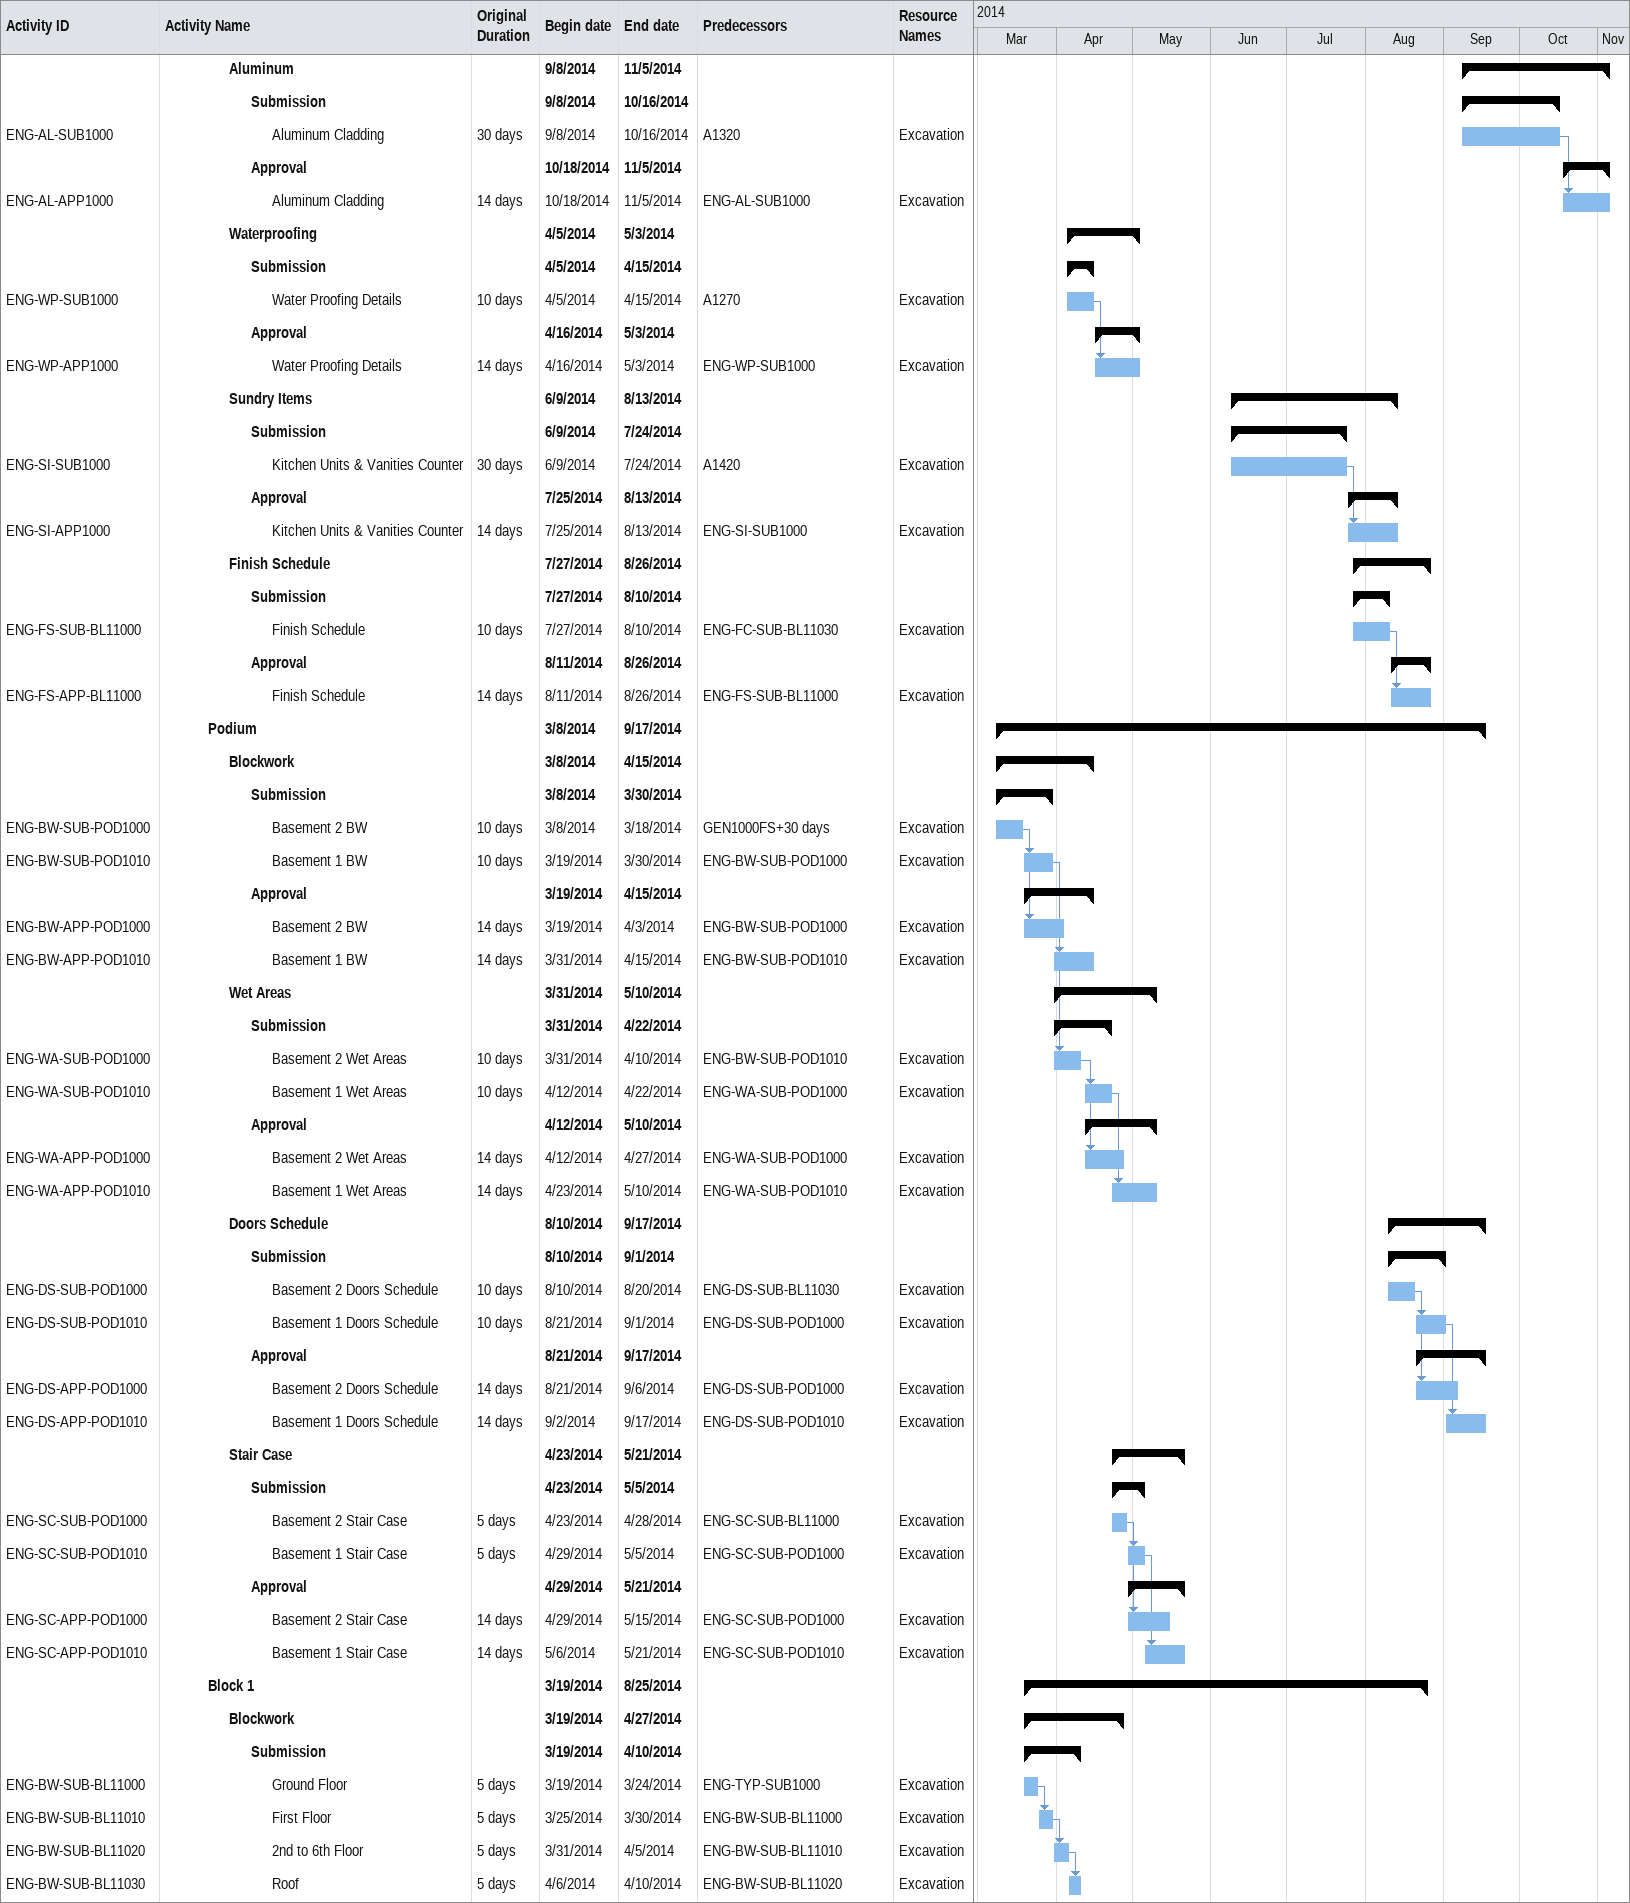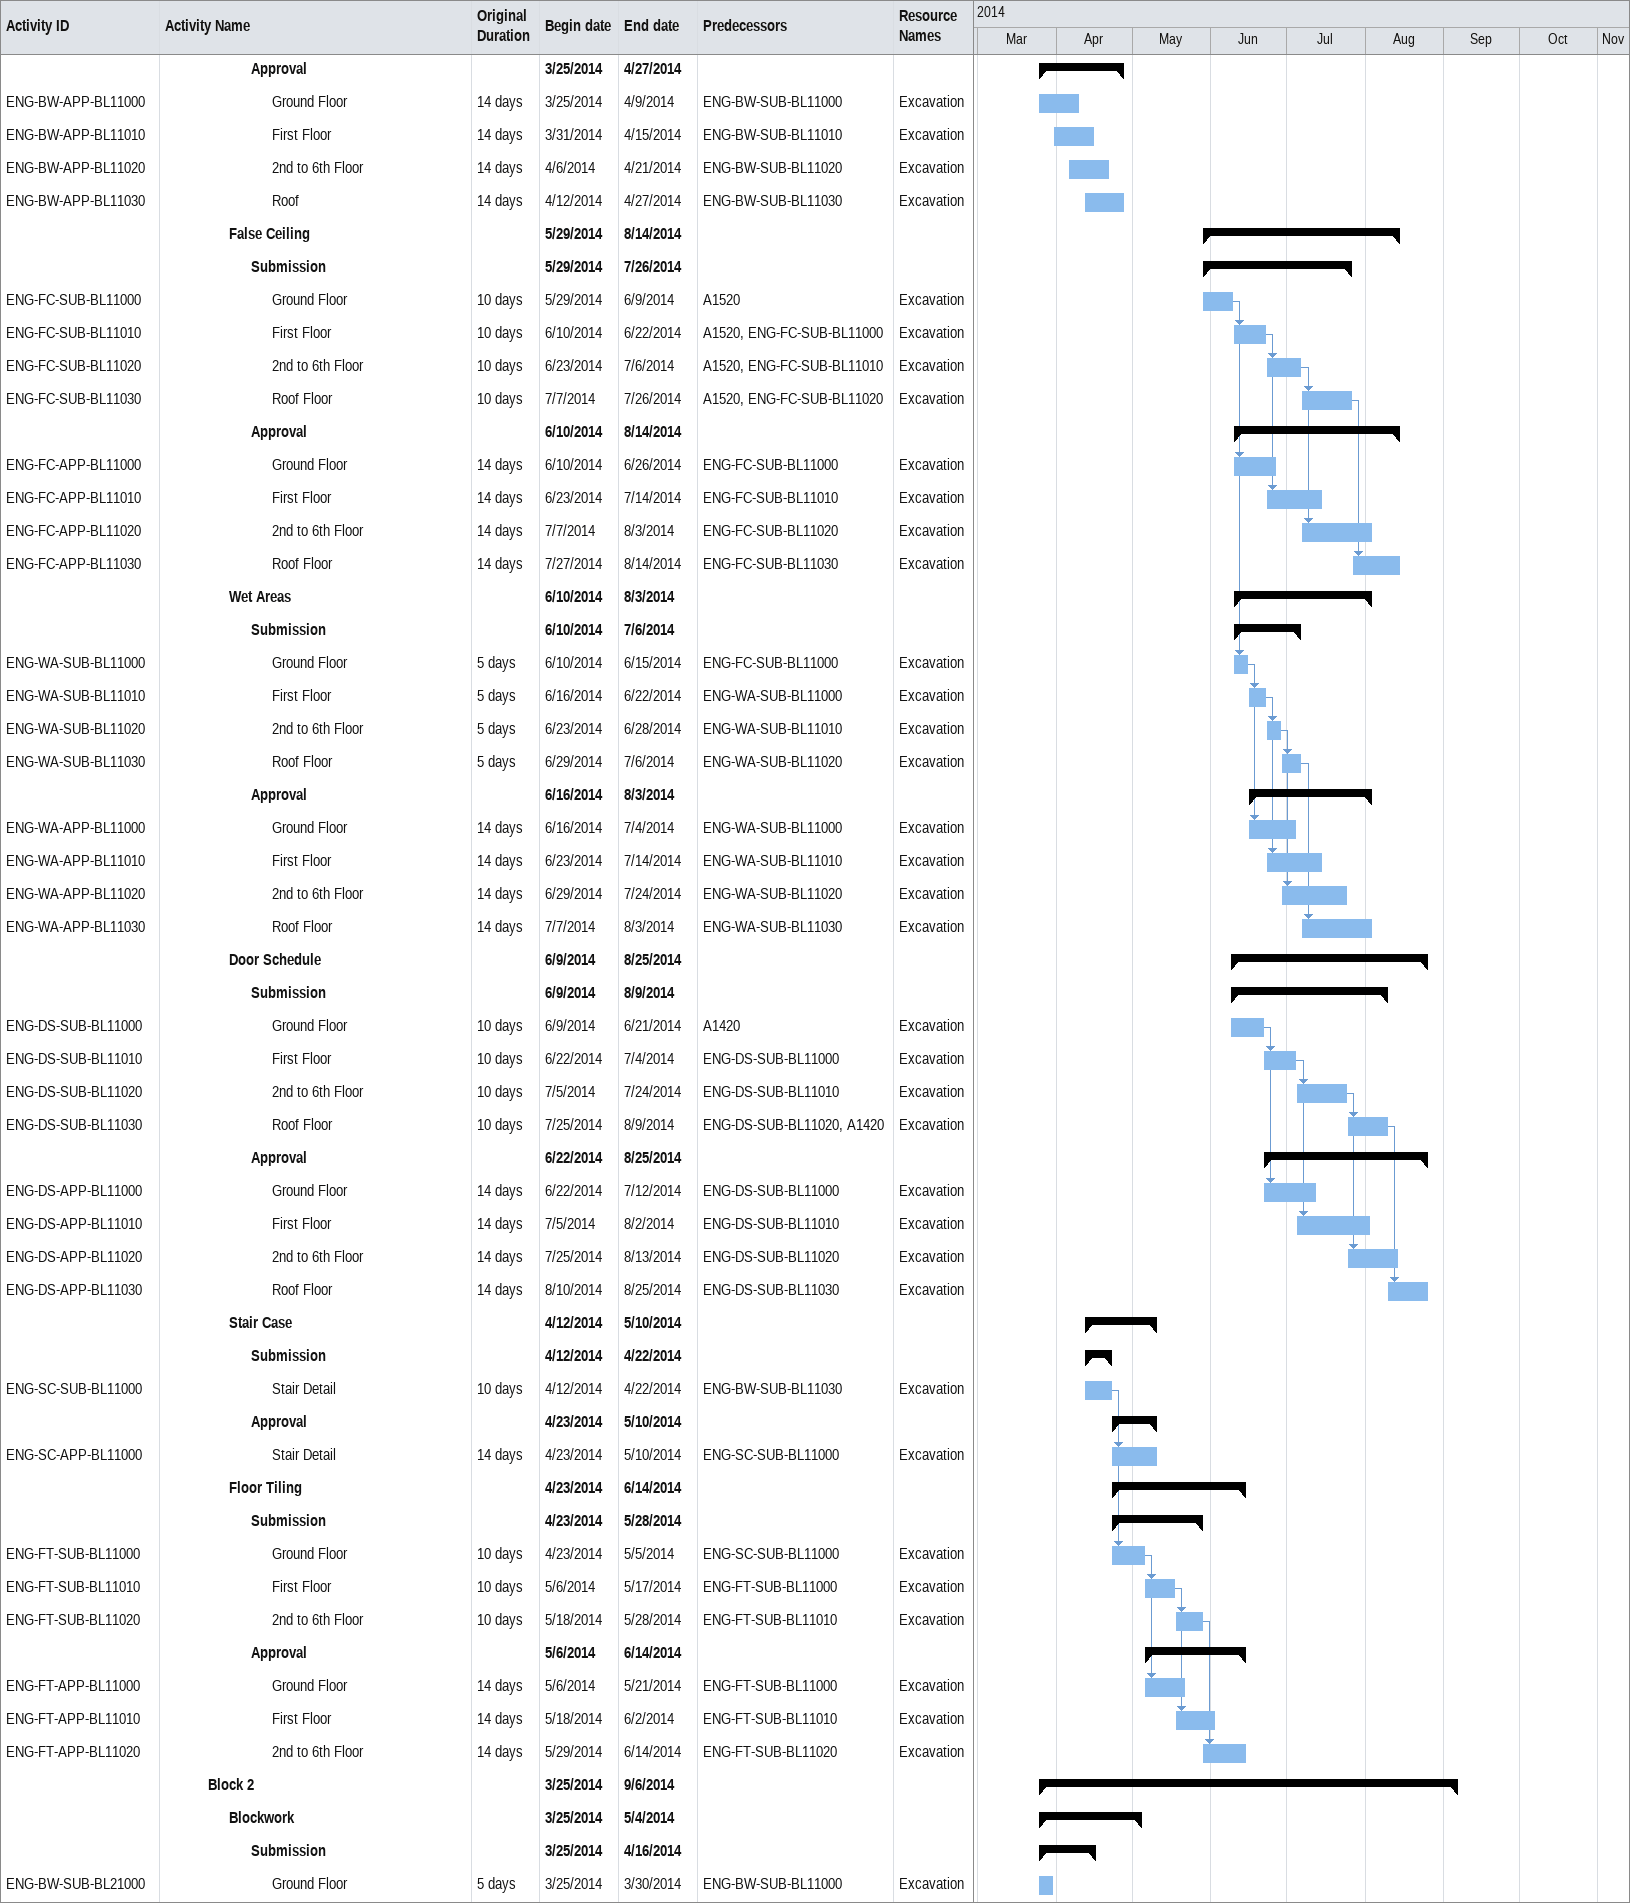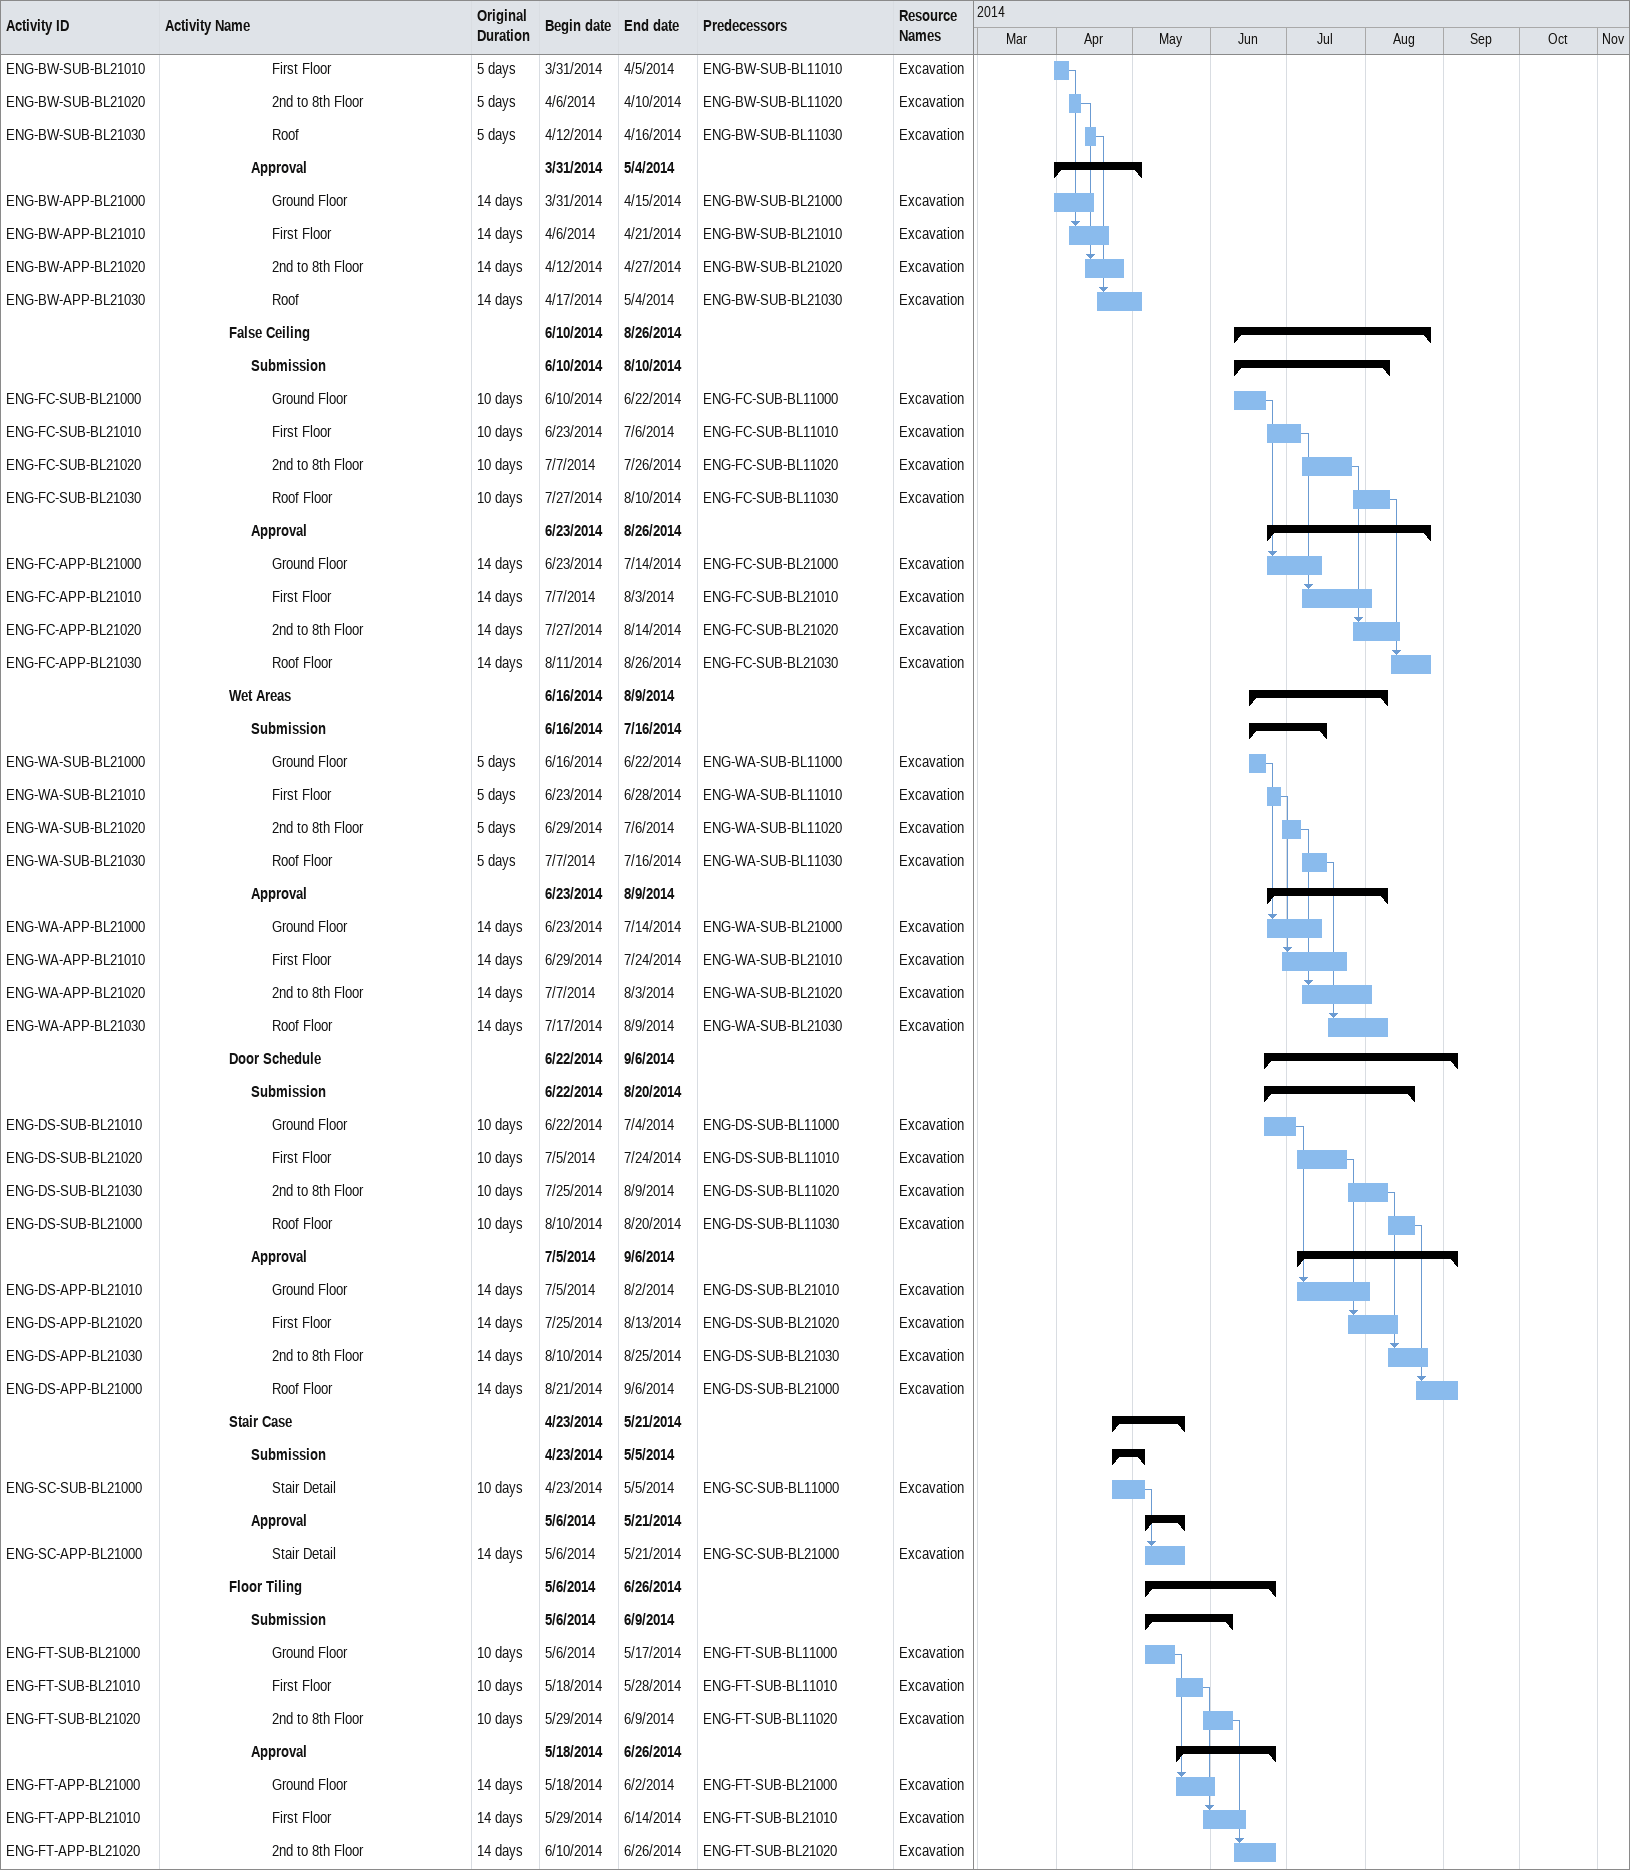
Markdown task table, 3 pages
| ID | Level | Task | Original duration | Start | Finish | Predecessors | Resources |
|---|---|---|---|---|---|---|---|
|  | 4 | **Aluminum** |  | 2014-09-08 | 2014-11-05 |  |  |
|  | 5 | **Submission** |  | 2014-09-08 | 2014-10-16 |  |  |
| ENG-AL-SUB1000 | 6 | Aluminum Cladding | 30d | 2014-09-08 | 2014-10-16 | A1320 | Excavation |
|  | 5 | **Approval** |  | 2014-10-18 | 2014-11-05 |  |  |
| ENG-AL-APP1000 | 6 | Aluminum Cladding | 14d | 2014-10-18 | 2014-11-05 | ENG-AL-SUB1000 | Excavation |
|  | 4 | **Waterproofing** |  | 2014-04-05 | 2014-05-03 |  |  |
|  | 5 | **Submission** |  | 2014-04-05 | 2014-04-15 |  |  |
| ENG-WP-SUB1000 | 6 | Water Proofing Details | 10d | 2014-04-05 | 2014-04-15 | A1270 | Excavation |
|  | 5 | **Approval** |  | 2014-04-16 | 2014-05-03 |  |  |
| ENG-WP-APP1000 | 6 | Water Proofing Details | 14d | 2014-04-16 | 2014-05-03 | ENG-WP-SUB1000 | Excavation |
|  | 4 | **Sundry Items** |  | 2014-06-09 | 2014-08-13 |  |  |
|  | 5 | **Submission** |  | 2014-06-09 | 2014-07-24 |  |  |
| ENG-SI-SUB1000 | 6 | Kitchen Units & Vanities Counter | 30d | 2014-06-09 | 2014-07-24 | A1420 | Excavation |
|  | 5 | **Approval** |  | 2014-07-25 | 2014-08-13 |  |  |
| ENG-SI-APP1000 | 6 | Kitchen Units & Vanities Counter | 14d | 2014-07-25 | 2014-08-13 | ENG-SI-SUB1000 | Excavation |
|  | 4 | **Finish Schedule** |  | 2014-07-27 | 2014-08-26 |  |  |
|  | 5 | **Submission** |  | 2014-07-27 | 2014-08-10 |  |  |
| ENG-FS-SUB-BL11000 | 6 | Finish Schedule | 10d | 2014-07-27 | 2014-08-10 | ENG-FC-SUB-BL11030 | Excavation |
|  | 5 | **Approval** |  | 2014-08-11 | 2014-08-26 |  |  |
| ENG-FS-APP-BL11000 | 6 | Finish Schedule | 14d | 2014-08-11 | 2014-08-26 | ENG-FS-SUB-BL11000 | Excavation |
|  | 3 | **Podium** |  | 2014-03-08 | 2014-09-17 |  |  |
|  | 4 | **Blockwork** |  | 2014-03-08 | 2014-04-15 |  |  |
|  | 5 | **Submission** |  | 2014-03-08 | 2014-03-30 |  |  |
| ENG-BW-SUB-POD1000 | 6 | Basement 2 BW | 10d | 2014-03-08 | 2014-03-18 | GEN1000FS+30d | Excavation |
| ENG-BW-SUB-POD1010 | 6 | Basement 1 BW | 10d | 2014-03-19 | 2014-03-30 | ENG-BW-SUB-POD1000 | Excavation |
|  | 5 | **Approval** |  | 2014-03-19 | 2014-04-15 |  |  |
| ENG-BW-APP-POD1000 | 6 | Basement 2 BW | 14d | 2014-03-19 | 2014-04-03 | ENG-BW-SUB-POD1000 | Excavation |
| ENG-BW-APP-POD1010 | 6 | Basement 1 BW | 14d | 2014-03-31 | 2014-04-15 | ENG-BW-SUB-POD1010 | Excavation |
|  | 4 | **Wet Areas** |  | 2014-03-31 | 2014-05-10 |  |  |
|  | 5 | **Submission** |  | 2014-03-31 | 2014-04-22 |  |  |
| ENG-WA-SUB-POD1000 | 6 | Basement 2 Wet Areas | 10d | 2014-03-31 | 2014-04-10 | ENG-BW-SUB-POD1010 | Excavation |
| ENG-WA-SUB-POD1010 | 6 | Basement 1 Wet Areas | 10d | 2014-04-12 | 2014-04-22 | ENG-WA-SUB-POD1000 | Excavation |
|  | 5 | **Approval** |  | 2014-04-12 | 2014-05-10 |  |  |
| ENG-WA-APP-POD1000 | 6 | Basement 2 Wet Areas | 14d | 2014-04-12 | 2014-04-27 | ENG-WA-SUB-POD1000 | Excavation |
| ENG-WA-APP-POD1010 | 6 | Basement 1 Wet Areas | 14d | 2014-04-23 | 2014-05-10 | ENG-WA-SUB-POD1010 | Excavation |
|  | 4 | **Doors Schedule** |  | 2014-08-10 | 2014-09-17 |  |  |
|  | 5 | **Submission** |  | 2014-08-10 | 2014-09-01 |  |  |
| ENG-DS-SUB-POD1000 | 6 | Basement 2 Doors Schedule | 10d | 2014-08-10 | 2014-08-20 | ENG-DS-SUB-BL11030 | Excavation |
| ENG-DS-SUB-POD1010 | 6 | Basement 1 Doors Schedule | 10d | 2014-08-21 | 2014-09-01 | ENG-DS-SUB-POD1000 | Excavation |
|  | 5 | **Approval** |  | 2014-08-21 | 2014-09-17 |  |  |
| ENG-DS-APP-POD1000 | 6 | Basement 2 Doors Schedule | 14d | 2014-08-21 | 2014-09-06 | ENG-DS-SUB-POD1000 | Excavation |
| ENG-DS-APP-POD1010 | 6 | Basement 1 Doors Schedule | 14d | 2014-09-02 | 2014-09-17 | ENG-DS-SUB-POD1010 | Excavation |
|  | 4 | **Stair Case** |  | 2014-04-23 | 2014-05-21 |  |  |
|  | 5 | **Submission** |  | 2014-04-23 | 2014-05-05 |  |  |
| ENG-SC-SUB-POD1000 | 6 | Basement 2 Stair Case | 5d | 2014-04-23 | 2014-04-28 | ENG-SC-SUB-BL11000 | Excavation |
| ENG-SC-SUB-POD1010 | 6 | Basement 1 Stair Case | 5d | 2014-04-29 | 2014-05-05 | ENG-SC-SUB-POD1000 | Excavation |
|  | 5 | **Approval** |  | 2014-04-29 | 2014-05-21 |  |  |
| ENG-SC-APP-POD1000 | 6 | Basement 2 Stair Case | 14d | 2014-04-29 | 2014-05-15 | ENG-SC-SUB-POD1000 | Excavation |
| ENG-SC-APP-POD1010 | 6 | Basement 1 Stair Case | 14d | 2014-05-06 | 2014-05-21 | ENG-SC-SUB-POD1010 | Excavation |
|  | 3 | **Block 1** |  | 2014-03-19 | 2014-08-25 |  |  |
|  | 4 | **Blockwork** |  | 2014-03-19 | 2014-04-27 |  |  |
|  | 5 | **Submission** |  | 2014-03-19 | 2014-04-10 |  |  |
| ENG-BW-SUB-BL11000 | 6 | Ground Floor | 5d | 2014-03-19 | 2014-03-24 | ENG-TYP-SUB1000 | Excavation |
| ENG-BW-SUB-BL11010 | 6 | First Floor | 5d | 2014-03-25 | 2014-03-30 | ENG-BW-SUB-BL11000 | Excavation |
| ENG-BW-SUB-BL11020 | 6 | 2nd to 6th Floor | 5d | 2014-03-31 | 2014-04-05 | ENG-BW-SUB-BL11010 | Excavation |
| ENG-BW-SUB-BL11030 | 6 | Roof | 5d | 2014-04-06 | 2014-04-10 | ENG-BW-SUB-BL11020 | Excavation |
|  | 5 | **Approval** |  | 2014-03-25 | 2014-04-27 |  |  |
| ENG-BW-APP-BL11000 | 6 | Ground Floor | 14d | 2014-03-25 | 2014-04-09 | ENG-BW-SUB-BL11000 | Excavation |
| ENG-BW-APP-BL11010 | 6 | First Floor | 14d | 2014-03-31 | 2014-04-15 | ENG-BW-SUB-BL11010 | Excavation |
| ENG-BW-APP-BL11020 | 6 | 2nd to 6th Floor | 14d | 2014-04-06 | 2014-04-21 | ENG-BW-SUB-BL11020 | Excavation |
| ENG-BW-APP-BL11030 | 6 | Roof | 14d | 2014-04-12 | 2014-04-27 | ENG-BW-SUB-BL11030 | Excavation |
|  | 4 | **False Ceiling** |  | 2014-05-29 | 2014-08-14 |  |  |
|  | 5 | **Submission** |  | 2014-05-29 | 2014-07-26 |  |  |
| ENG-FC-SUB-BL11000 | 6 | Ground Floor | 10d | 2014-05-29 | 2014-06-09 | A1520 | Excavation |
| ENG-FC-SUB-BL11010 | 6 | First Floor | 10d | 2014-06-10 | 2014-06-22 | A1520, ENG-FC-SUB-BL11000 | Excavation |
| ENG-FC-SUB-BL11020 | 6 | 2nd to 6th Floor | 10d | 2014-06-23 | 2014-07-06 | A1520, ENG-FC-SUB-BL11010 | Excavation |
| ENG-FC-SUB-BL11030 | 6 | Roof Floor | 10d | 2014-07-07 | 2014-07-26 | A1520, ENG-FC-SUB-BL11020 | Excavation |
|  | 5 | **Approval** |  | 2014-06-10 | 2014-08-14 |  |  |
| ENG-FC-APP-BL11000 | 6 | Ground Floor | 14d | 2014-06-10 | 2014-06-26 | ENG-FC-SUB-BL11000 | Excavation |
| ENG-FC-APP-BL11010 | 6 | First Floor | 14d | 2014-06-23 | 2014-07-14 | ENG-FC-SUB-BL11010 | Excavation |
| ENG-FC-APP-BL11020 | 6 | 2nd to 6th Floor | 14d | 2014-07-07 | 2014-08-03 | ENG-FC-SUB-BL11020 | Excavation |
| ENG-FC-APP-BL11030 | 6 | Roof Floor | 14d | 2014-07-27 | 2014-08-14 | ENG-FC-SUB-BL11030 | Excavation |
|  | 4 | **Wet Areas** |  | 2014-06-10 | 2014-08-03 |  |  |
|  | 5 | **Submission** |  | 2014-06-10 | 2014-07-06 |  |  |
| ENG-WA-SUB-BL11000 | 6 | Ground Floor | 5d | 2014-06-10 | 2014-06-15 | ENG-FC-SUB-BL11000 | Excavation |
| ENG-WA-SUB-BL11010 | 6 | First Floor | 5d | 2014-06-16 | 2014-06-22 | ENG-WA-SUB-BL11000 | Excavation |
| ENG-WA-SUB-BL11020 | 6 | 2nd to 6th Floor | 5d | 2014-06-23 | 2014-06-28 | ENG-WA-SUB-BL11010 | Excavation |
| ENG-WA-SUB-BL11030 | 6 | Roof Floor | 5d | 2014-06-29 | 2014-07-06 | ENG-WA-SUB-BL11020 | Excavation |
|  | 5 | **Approval** |  | 2014-06-16 | 2014-08-03 |  |  |
| ENG-WA-APP-BL11000 | 6 | Ground Floor | 14d | 2014-06-16 | 2014-07-04 | ENG-WA-SUB-BL11000 | Excavation |
| ENG-WA-APP-BL11010 | 6 | First Floor | 14d | 2014-06-23 | 2014-07-14 | ENG-WA-SUB-BL11010 | Excavation |
| ENG-WA-APP-BL11020 | 6 | 2nd to 6th Floor | 14d | 2014-06-29 | 2014-07-24 | ENG-WA-SUB-BL11020 | Excavation |
| ENG-WA-APP-BL11030 | 6 | Roof Floor | 14d | 2014-07-07 | 2014-08-03 | ENG-WA-SUB-BL11030 | Excavation |
|  | 4 | **Door Schedule** |  | 2014-06-09 | 2014-08-25 |  |  |
|  | 5 | **Submission** |  | 2014-06-09 | 2014-08-09 |  |  |
| ENG-DS-SUB-BL11000 | 6 | Ground Floor | 10d | 2014-06-09 | 2014-06-21 | A1420 | Excavation |
| ENG-DS-SUB-BL11010 | 6 | First Floor | 10d | 2014-06-22 | 2014-07-04 | ENG-DS-SUB-BL11000 | Excavation |
| ENG-DS-SUB-BL11020 | 6 | 2nd to 6th Floor | 10d | 2014-07-05 | 2014-07-24 | ENG-DS-SUB-BL11010 | Excavation |
| ENG-DS-SUB-BL11030 | 6 | Roof Floor | 10d | 2014-07-25 | 2014-08-09 | ENG-DS-SUB-BL11020, A1420 | Excavation |
|  | 5 | **Approval** |  | 2014-06-22 | 2014-08-25 |  |  |
| ENG-DS-APP-BL11000 | 6 | Ground Floor | 14d | 2014-06-22 | 2014-07-12 | ENG-DS-SUB-BL11000 | Excavation |
| ENG-DS-APP-BL11010 | 6 | First Floor | 14d | 2014-07-05 | 2014-08-02 | ENG-DS-SUB-BL11010 | Excavation |
| ENG-DS-APP-BL11020 | 6 | 2nd to 6th Floor | 14d | 2014-07-25 | 2014-08-13 | ENG-DS-SUB-BL11020 | Excavation |
| ENG-DS-APP-BL11030 | 6 | Roof Floor | 14d | 2014-08-10 | 2014-08-25 | ENG-DS-SUB-BL11030 | Excavation |
|  | 4 | **Stair Case** |  | 2014-04-12 | 2014-05-10 |  |  |
|  | 5 | **Submission** |  | 2014-04-12 | 2014-04-22 |  |  |
| ENG-SC-SUB-BL11000 | 6 | Stair Detail | 10d | 2014-04-12 | 2014-04-22 | ENG-BW-SUB-BL11030 | Excavation |
|  | 5 | **Approval** |  | 2014-04-23 | 2014-05-10 |  |  |
| ENG-SC-APP-BL11000 | 6 | Stair Detail | 14d | 2014-04-23 | 2014-05-10 | ENG-SC-SUB-BL11000 | Excavation |
|  | 4 | **Floor Tiling** |  | 2014-04-23 | 2014-06-14 |  |  |
|  | 5 | **Submission** |  | 2014-04-23 | 2014-05-28 |  |  |
| ENG-FT-SUB-BL11000 | 6 | Ground Floor | 10d | 2014-04-23 | 2014-05-05 | ENG-SC-SUB-BL11000 | Excavation |
| ENG-FT-SUB-BL11010 | 6 | First Floor | 10d | 2014-05-06 | 2014-05-17 | ENG-FT-SUB-BL11000 | Excavation |
| ENG-FT-SUB-BL11020 | 6 | 2nd to 6th Floor | 10d | 2014-05-18 | 2014-05-28 | ENG-FT-SUB-BL11010 | Excavation |
|  | 5 | **Approval** |  | 2014-05-06 | 2014-06-14 |  |  |
| ENG-FT-APP-BL11000 | 6 | Ground Floor | 14d | 2014-05-06 | 2014-05-21 | ENG-FT-SUB-BL11000 | Excavation |
| ENG-FT-APP-BL11010 | 6 | First Floor | 14d | 2014-05-18 | 2014-06-02 | ENG-FT-SUB-BL11010 | Excavation |
| ENG-FT-APP-BL11020 | 6 | 2nd to 6th Floor | 14d | 2014-05-29 | 2014-06-14 | ENG-FT-SUB-BL11020 | Excavation |
|  | 3 | **Block 2** |  | 2014-03-25 | 2014-09-06 |  |  |
|  | 4 | **Blockwork** |  | 2014-03-25 | 2014-05-04 |  |  |
|  | 5 | **Submission** |  | 2014-03-25 | 2014-04-16 |  |  |
| ENG-BW-SUB-BL21000 | 6 | Ground Floor | 5d | 2014-03-25 | 2014-03-30 | ENG-BW-SUB-BL11000 | Excavation |
| ENG-BW-SUB-BL21010 | 6 | First Floor | 5d | 2014-03-31 | 2014-04-05 | ENG-BW-SUB-BL11010 | Excavation |
| ENG-BW-SUB-BL21020 | 6 | 2nd to 8th Floor | 5d | 2014-04-06 | 2014-04-10 | ENG-BW-SUB-BL11020 | Excavation |
| ENG-BW-SUB-BL21030 | 6 | Roof | 5d | 2014-04-12 | 2014-04-16 | ENG-BW-SUB-BL11030 | Excavation |
|  | 5 | **Approval** |  | 2014-03-31 | 2014-05-04 |  |  |
| ENG-BW-APP-BL21000 | 6 | Ground Floor | 14d | 2014-03-31 | 2014-04-15 | ENG-BW-SUB-BL21000 | Excavation |
| ENG-BW-APP-BL21010 | 6 | First Floor | 14d | 2014-04-06 | 2014-04-21 | ENG-BW-SUB-BL21010 | Excavation |
| ENG-BW-APP-BL21020 | 6 | 2nd to 8th Floor | 14d | 2014-04-12 | 2014-04-27 | ENG-BW-SUB-BL21020 | Excavation |
| ENG-BW-APP-BL21030 | 6 | Roof | 14d | 2014-04-17 | 2014-05-04 | ENG-BW-SUB-BL21030 | Excavation |
|  | 4 | **False Ceiling** |  | 2014-06-10 | 2014-08-26 |  |  |
|  | 5 | **Submission** |  | 2014-06-10 | 2014-08-10 |  |  |
| ENG-FC-SUB-BL21000 | 6 | Ground Floor | 10d | 2014-06-10 | 2014-06-22 | ENG-FC-SUB-BL11000 | Excavation |
| ENG-FC-SUB-BL21010 | 6 | First Floor | 10d | 2014-06-23 | 2014-07-06 | ENG-FC-SUB-BL11010 | Excavation |
| ENG-FC-SUB-BL21020 | 6 | 2nd to 8th Floor | 10d | 2014-07-07 | 2014-07-26 | ENG-FC-SUB-BL11020 | Excavation |
| ENG-FC-SUB-BL21030 | 6 | Roof Floor | 10d | 2014-07-27 | 2014-08-10 | ENG-FC-SUB-BL11030 | Excavation |
|  | 5 | **Approval** |  | 2014-06-23 | 2014-08-26 |  |  |
| ENG-FC-APP-BL21000 | 6 | Ground Floor | 14d | 2014-06-23 | 2014-07-14 | ENG-FC-SUB-BL21000 | Excavation |
| ENG-FC-APP-BL21010 | 6 | First Floor | 14d | 2014-07-07 | 2014-08-03 | ENG-FC-SUB-BL21010 | Excavation |
| ENG-FC-APP-BL21020 | 6 | 2nd to 8th Floor | 14d | 2014-07-27 | 2014-08-14 | ENG-FC-SUB-BL21020 | Excavation |
| ENG-FC-APP-BL21030 | 6 | Roof Floor | 14d | 2014-08-11 | 2014-08-26 | ENG-FC-SUB-BL21030 | Excavation |
|  | 4 | **Wet Areas** |  | 2014-06-16 | 2014-08-09 |  |  |
|  | 5 | **Submission** |  | 2014-06-16 | 2014-07-16 |  |  |
| ENG-WA-SUB-BL21000 | 6 | Ground Floor | 5d | 2014-06-16 | 2014-06-22 | ENG-WA-SUB-BL11000 | Excavation |
| ENG-WA-SUB-BL21010 | 6 | First Floor | 5d | 2014-06-23 | 2014-06-28 | ENG-WA-SUB-BL11010 | Excavation |
| ENG-WA-SUB-BL21020 | 6 | 2nd to 8th Floor | 5d | 2014-06-29 | 2014-07-06 | ENG-WA-SUB-BL11020 | Excavation |
| ENG-WA-SUB-BL21030 | 6 | Roof Floor | 5d | 2014-07-07 | 2014-07-16 | ENG-WA-SUB-BL11030 | Excavation |
|  | 5 | **Approval** |  | 2014-06-23 | 2014-08-09 |  |  |
| ENG-WA-APP-BL21000 | 6 | Ground Floor | 14d | 2014-06-23 | 2014-07-14 | ENG-WA-SUB-BL21000 | Excavation |
| ENG-WA-APP-BL21010 | 6 | First Floor | 14d | 2014-06-29 | 2014-07-24 | ENG-WA-SUB-BL21010 | Excavation |
| ENG-WA-APP-BL21020 | 6 | 2nd to 8th Floor | 14d | 2014-07-07 | 2014-08-03 | ENG-WA-SUB-BL21020 | Excavation |
| ENG-WA-APP-BL21030 | 6 | Roof Floor | 14d | 2014-07-17 | 2014-08-09 | ENG-WA-SUB-BL21030 | Excavation |
|  | 4 | **Door Schedule** |  | 2014-06-22 | 2014-09-06 |  |  |
|  | 5 | **Submission** |  | 2014-06-22 | 2014-08-20 |  |  |
| ENG-DS-SUB-BL21010 | 6 | Ground Floor | 10d | 2014-06-22 | 2014-07-04 | ENG-DS-SUB-BL11000 | Excavation |
| ENG-DS-SUB-BL21020 | 6 | First Floor | 10d | 2014-07-05 | 2014-07-24 | ENG-DS-SUB-BL11010 | Excavation |
| ENG-DS-SUB-BL21030 | 6 | 2nd to 8th Floor | 10d | 2014-07-25 | 2014-08-09 | ENG-DS-SUB-BL11020 | Excavation |
| ENG-DS-SUB-BL21000 | 6 | Roof Floor | 10d | 2014-08-10 | 2014-08-20 | ENG-DS-SUB-BL11030 | Excavation |
|  | 5 | **Approval** |  | 2014-07-05 | 2014-09-06 |  |  |
| ENG-DS-APP-BL21010 | 6 | Ground Floor | 14d | 2014-07-05 | 2014-08-02 | ENG-DS-SUB-BL21010 | Excavation |
| ENG-DS-APP-BL21020 | 6 | First Floor | 14d | 2014-07-25 | 2014-08-13 | ENG-DS-SUB-BL21020 | Excavation |
| ENG-DS-APP-BL21030 | 6 | 2nd to 8th Floor | 14d | 2014-08-10 | 2014-08-25 | ENG-DS-SUB-BL21030 | Excavation |
| ENG-DS-APP-BL21000 | 6 | Roof Floor | 14d | 2014-08-21 | 2014-09-06 | ENG-DS-SUB-BL21000 | Excavation |
|  | 4 | **Stair Case** |  | 2014-04-23 | 2014-05-21 |  |  |
|  | 5 | **Submission** |  | 2014-04-23 | 2014-05-05 |  |  |
| ENG-SC-SUB-BL21000 | 6 | Stair Detail | 10d | 2014-04-23 | 2014-05-05 | ENG-SC-SUB-BL11000 | Excavation |
|  | 5 | **Approval** |  | 2014-05-06 | 2014-05-21 |  |  |
| ENG-SC-APP-BL21000 | 6 | Stair Detail | 14d | 2014-05-06 | 2014-05-21 | ENG-SC-SUB-BL21000 | Excavation |
|  | 4 | **Floor Tiling** |  | 2014-05-06 | 2014-06-26 |  |  |
|  | 5 | **Submission** |  | 2014-05-06 | 2014-06-09 |  |  |
| ENG-FT-SUB-BL21000 | 6 | Ground Floor | 10d | 2014-05-06 | 2014-05-17 | ENG-FT-SUB-BL11000 | Excavation |
| ENG-FT-SUB-BL21010 | 6 | First Floor | 10d | 2014-05-18 | 2014-05-28 | ENG-FT-SUB-BL11010 | Excavation |
| ENG-FT-SUB-BL21020 | 6 | 2nd to 8th Floor | 10d | 2014-05-29 | 2014-06-09 | ENG-FT-SUB-BL11020 | Excavation |
|  | 5 | **Approval** |  | 2014-05-18 | 2014-06-26 |  |  |
| ENG-FT-APP-BL21000 | 6 | Ground Floor | 14d | 2014-05-18 | 2014-06-02 | ENG-FT-SUB-BL21000 | Excavation |
| ENG-FT-APP-BL21010 | 6 | First Floor | 14d | 2014-05-29 | 2014-06-14 | ENG-FT-SUB-BL21010 | Excavation |
| ENG-FT-APP-BL21020 | 6 | 2nd to 8th Floor | 14d | 2014-06-10 | 2014-06-26 | ENG-FT-SUB-BL21020 | Excavation |
